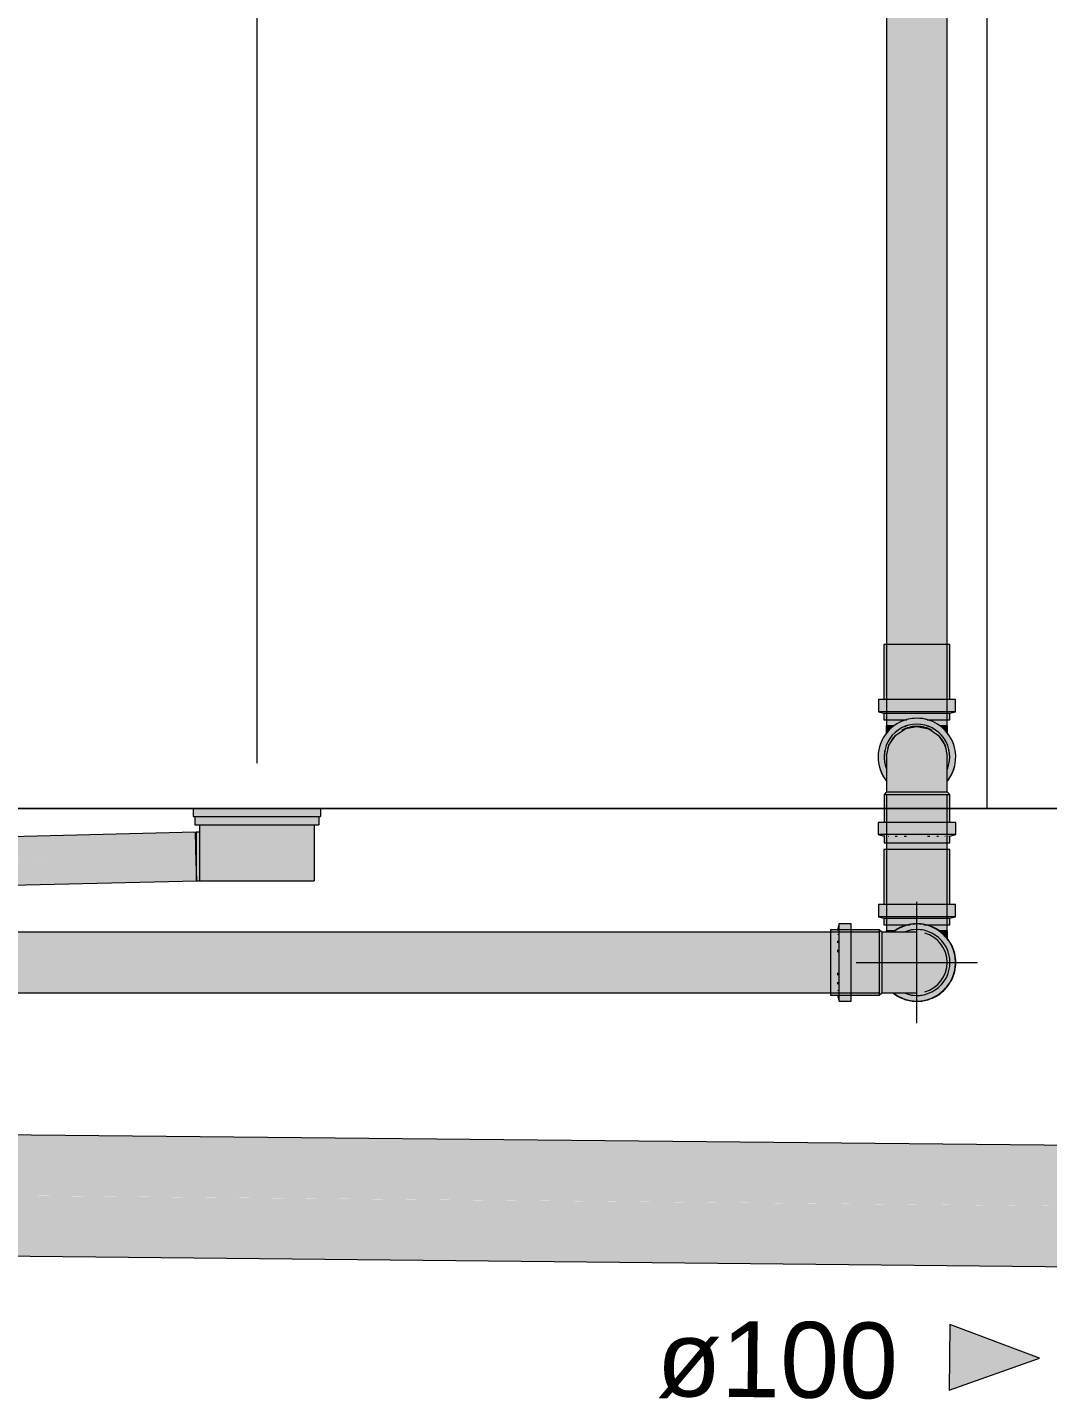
# Model space of a CAD drawing. Header units: metres. Extents: x 42.1 to 94.3, y -3.4 to 61.2.
# Drawn here: x 68.803 to 69.644, y -0.487 to 0.644 of the extents above; entities that cross this region are included whole.
import ezdxf

# ---------------------------------------------------------------- set-up
doc = ezdxf.new("R2010")
doc.units = ezdxf.units.M
for name, color, linetype, lineweight in [('A-ANNO-DIMS', 7, 'Continuous', 5), ('A-ANNO-DIMS-25', 7, 'Continuous', 5), ('A-DETL', 7, 'Continuous', 5), ('AL_VEGETAÇÃO', 7, 'Continuous', 5), ('ARQ-COTA-50', 7, 'Continuous', 5), ('ARQ-ELEV6', 7, 'Continuous', 5), ('ARQ-PAR', 7, 'Continuous', 5), ('ARQ-PIS', 7, 'Continuous', 5), ('ARQ-SAN', 7, 'Continuous', 5), ('P-PIPE', 7, 'Continuous', 5), ('P-PIPE-CNTR', 7, 'Continuous', 5), ('P-PIPE-IDEN', 7, 'Continuous', 5), ('P-SANR-FIXT', 7, 'Continuous', 5)]:
    doc.layers.add(name, color=color, linetype=linetype, lineweight=lineweight)
doc.layers.add('ARQ_1100_BASE_TÉRREO_GARAGEM_dwg', color=7, linetype='Continuous', lineweight=5, true_color=0x767676)
doc.styles.add('Arial', font='arial.ttf', dxfattribs={"height": 0.0625})
doc.dimstyles.new('Diagonal_-_2_5_mm_Arial_-_Preto', dxfattribs={"dimscale": 0.3048, "dimtxt": 0.063766, "dimasz": 0.246063, "dimexe": 0.19685, "dimexo": 0.123031, "dimgap": 0.04101, "dimtad": 1, "dimrnd": 0.01, "dimzin": 0, "dimdsep": 46, "dimtxsty": 'Arial', "dimblk1": 'OBLIQUE', "dimblk2": 'OBLIQUE', "dimsah": 1, "dimcen": 0.09, "dimdle": 0.19685, "dimazin": 0, "dimtfac": 1, "dimtdec": 4, "dimtix": 1, "dimtmove": 0, "dimatfit": 3, "dimfxl": 1, "dimtvp": 1, "dimtolj": 1, "dimtzin": 0, "dimarcsym": 2})

# ---------------------------------------------------------------- blocks, each defined once
blk = doc.blocks.new('ARQ_1100_BASE_TÉRREO_GARAGEM_dwg_arv7p-4197722-DD')
at = {"layer": 'AL_VEGETAÇÃO', "flags": 128}
for points in [[(44.7939, 0), (44.8302, 0), (44.8261, 0), (44.8759, 0), (44.8927, 0), (44.94, 0), (44.9387, 0), (44.9007, 0), (44.8292, 0), (44.8222, 0), (44.8882, 0), (44.8377, 0), (44.7655, 0)], [(44.7577, 0), (44.8056, 0), (44.8009, 0), (44.7659, 0)], [(44.7379, 0), (44.7962, 0), (44.8079, 0), (44.8476, 0), (44.8522, 0), (44.8779, 0), (44.9094, 0), (44.899, 0), (44.8745, 0), (44.7978, 0), (44.7531, 0)], [(44.7603, 0), (44.8487, 0), (44.855, 0), (44.7927, 0)], [(44.7904, 0), (44.834, 0), (44.885, 0), (44.8215, 0), (44.8203, 0), (44.8732, 0), (44.9311, 0), (44.9529, 0), (44.9892, 0), (44.9851, 0), (45.0348, 0), (45.0517, 0), (45.099, 0), (45.0976, 0), (45.0596, 0), (44.9881, 0), (44.9812, 0), (45.0471, 0), (44.9967, 0), (44.9245, 0), (44.9028, 0), (44.8792, 0), (44.8561, 0), (44.7676, 0)], [(45.0273, 0), (44.9827, 0), (44.9872, 0), (45.0351, 0), (45.0305, 0), (44.9954, 0), (44.9593, 0), (44.9488, 0), (44.9079, 0), (44.9126, 0), (44.8601, 0), (44.8321, 0), (44.8869, 0), (44.8892, 0), (44.8483, 0), (44.8204, 0), (44.8833, 0), (44.9417, 0), (44.9651, 0), (44.9744, 0), (44.9394, 0), (44.9231, 0), (44.9675, 0), (45.0258, 0), (45.0374, 0), (45.0772, 0), (45.0817, 0), (45.1075, 0), (45.139, 0), (45.1285, 0), (45.104, 0)], [(44.9501, 0), (44.9334, 0), (44.8237, 0)], [(44.9334, 0), (44.9147, 0), (44.8526, 0)], [(44.8823, 0), (44.9558, 0), (44.8788, 0)], [(44.9293, 0), (45.0028, 0), (44.9258, 0)], [(44.9558, 0), (45.0071, 0), (45.0165, 0)], [(45.0028, 0), (45.0541, 0), (45.0635, 0)], [(45.1619, 0), (45.1453, 0), (45.0356, 0)], [(45.1453, 0), (45.1266, 0), (45.0644, 0)], [(45.4348, 0), (45.3527, 0), (45.3285, 0), (45.2028, 0), (45.0868, 0)], [(45.2592, 0), (45.2892, 0), (45.2721, 0), (45.2006, 0), (45.2182, 0), (45.1896, 0), (45.1168, 0), (45.1469, 0), (45.1788, 0), (45.1901, 0), (45.122, 0), (45.0951, 0), (45.1165, 0), (45.1849, 0), (45.2311, 0), (45.3441, 0), (45.3847, 0), (45.4298, 0), (45.3988, 0), (45.4507, 0), (45.4845, 0), (45.4826, 0), (45.4216, 0), (45.4555, 0), (45.5168, 0), (45.5189, 0), (45.4747, 0), (45.3981, 0), (45.3722, 0), (45.39, 0), (45.3295, 0)], [(45.1527, 0), (45.2429, 0), (45.2755, 0)], [(45.5508, 0), (45.4977, 0), (45.4541, 0), (45.3913, 0), (45.1882, 0)], [(45.3599, 0), (45.2899, 0), (45.2184, 0)], [(45.2429, 0), (45.3128, 0), (45.3844, 0)], [(45.2492, 0), (45.3394, 0), (45.372, 0)], [(45.4379, 0), (45.3679, 0), (45.2963, 0)], [(45.4501, 0), (45.3599, 0), (45.3272, 0)], [(45.3394, 0), (45.4093, 0), (45.4809, 0)], [(45.3419, 0), (45.4977, 0), (45.6716, 0)], [(45.528, 0), (45.4379, 0), (45.4052, 0)], [(45.4928, 0), (45.662, 0), (45.9277, 0)], [(45.6781, 0), (45.6302, 0), (45.6349, 0), (45.6699, 0)], [(45.6979, 0), (45.6396, 0), (45.6279, 0), (45.5882, 0), (45.5836, 0), (45.5578, 0), (45.5264, 0), (45.5368, 0), (45.5613, 0), (45.638, 0), (45.6827, 0)], [(45.5317, 0), (45.7296, 0), (46.039, 0)], [(45.691, 0), (45.6413, 0), (45.6244, 0), (45.5771, 0), (45.5784, 0), (45.6164, 0), (45.6879, 0)], [(45.6949, 0), (45.629, 0), (45.6794, 0)], [(45.7095, 0), (45.6583, 0), (45.6489, 0)]]:
    blk.add_lwpolyline(points, dxfattribs=at)
for points in [[(45.0743, 0), (45.0297, 0), (45.0343, 0), (45.0821, 0), (45.0775, 0), (45.0424, 0), (45.0063, 0), (44.9958, 0), (44.9549, 0), (44.9596, 0), (44.9071, 0), (44.8791, 0), (44.9339, 0), (44.9363, 0), (44.8953, 0), (44.8674, 0), (44.9303, 0), (44.9887, 0), (45.0121, 0), (45.0214, 0), (44.9864, 0), (44.9701, 0), (45.0145, 0), (45.0728, 0), (45.0845, 0), (45.1242, 0), (45.1288, 0), (45.1545, 0), (45.186, 0), (45.1755, 0), (45.151, 0)], [(45.201, 0), (45.1969, 0), (45.2467, 0), (45.2635, 0), (45.3108, 0), (45.3095, 0), (45.2715, 0), (45.2, 0), (45.193, 0), (45.259, 0), (45.2085, 0), (45.1363, 0), (45.1146, 0), (45.091, 0), (45.0679, 0), (44.9795, 0), (44.9721, 0), (45.0605, 0), (45.0668, 0), (45.0046, 0), (44.9871, 0), (44.9423, 0), (44.9138, 0), (45.0022, 0), (45.0458, 0), (45.0968, 0), (45.0334, 0), (45.0322, 0), (45.0851, 0), (45.143, 0), (45.1647, 0)], [(45.2586, 0), (45.2181, 0), (45.1729, 0), (45.204, 0), (45.152, 0), (45.1183, 0), (45.1201, 0), (45.1811, 0), (45.1472, 0), (45.0859, 0), (45.0839, 0), (45.1281, 0), (45.2046, 0), (45.2306, 0), (45.2128, 0), (45.2732, 0), (45.3436, 0), (45.3136, 0), (45.3307, 0), (45.4022, 0), (45.3846, 0), (45.4131, 0), (45.486, 0), (45.4559, 0), (45.424, 0), (45.4127, 0), (45.4807, 0), (45.5077, 0), (45.4862, 0), (45.4179, 0), (45.3716, 0)], [(45.4221, 0), (45.4626, 0), (45.5078, 0), (45.4768, 0), (45.5287, 0), (45.5625, 0), (45.5606, 0), (45.4996, 0), (45.5335, 0), (45.5948, 0), (45.5969, 0), (45.5527, 0), (45.4761, 0), (45.4502, 0), (45.468, 0), (45.4075, 0), (45.3372, 0), (45.3672, 0), (45.3501, 0), (45.2786, 0), (45.2961, 0), (45.2676, 0), (45.1947, 0), (45.2248, 0), (45.2568, 0), (45.2681, 0), (45.2, 0), (45.1731, 0), (45.1945, 0), (45.2629, 0), (45.3091, 0)], [(45.3551, 0), (45.3146, 0), (45.2694, 0), (45.3004, 0), (45.2485, 0), (45.2147, 0), (45.2166, 0), (45.2776, 0), (45.2437, 0), (45.1824, 0), (45.1804, 0), (45.2246, 0), (45.3011, 0), (45.327, 0), (45.3092, 0), (45.3697, 0), (45.44, 0), (45.41, 0), (45.4271, 0), (45.4986, 0), (45.4811, 0), (45.5096, 0), (45.5825, 0), (45.5524, 0), (45.5205, 0), (45.5092, 0), (45.5772, 0), (45.6041, 0), (45.5827, 0), (45.5144, 0), (45.4681, 0)], [(45.4739, 0), (45.486, 0), (45.4919, 0), (45.4928, 0), (45.4731, 0), (45.4487, 0), (45.4346, 0), (45.416, 0), (45.4087, 0), (45.4306, 0), (45.4541, 0)]]:
    blk.add_lwpolyline(points, close=True, dxfattribs=at)
blk = doc.blocks.new('ARQ_1100_BASE_TÉRREO_GARAGEM_dwg_CHUVEIRO-4197728-DD')
at = {"layer": 'ARQ-SAN'}
for p, q in [((44.9009, 0), (45.066, 0)), ((44.9142, 0), (45.0527, 0)), ((44.9713, 0), (44.9956, 0))]:
    blk.add_line(p, q, dxfattribs=at)
at = {"layer": 'ARQ-SAN', "flags": 128}
blk.add_lwpolyline([(44.9081, 0), (44.9053, 0), (44.8617, 0), (44.8582, 0), (44.9081, 0)], dxfattribs=at)
blk.add_lwpolyline([(45.1087, 0), (45.0588, 0), (45.0616, 0), (45.1052, 0)], close=True, dxfattribs=at)
blk = doc.blocks.new('ARQ_1100_BASE_TÉRREO_GARAGEM_dwg-4178582-DD')
at = {"lineweight": 5}
for p, q in [((46.4261, 0), (44.1806, 0)), ((46.4261, 0), (44.1806, 0)), ((46.4261, 0), (44.1806, 0)), ((46.4261, 0), (44.1806, 0)), ((46.4261, 0), (44.1806, 0)), ((46.4261, 0), (44.1806, 0)), ((46.3296, 0), (44.5296, 0)), ((46.3296, 0), (44.5296, 0)), ((46.3296, 0), (44.5296, 0))]:
    blk.add_line(p, q, dxfattribs=at)
at = {"layer": 'ARQ-COTA-50'}
blk.add_line((42.2099, 0), (46.4257, 0), dxfattribs=at)
at = {"layer": 'ARQ-COTA-50', "flags": 128}
blk.add_lwpolyline([(46.4257, 0), (44.0826, 0), (42.2099, 0)], dxfattribs=at)
at = {"layer": 'ARQ-ELEV6'}
for p, q in [((45.0158, 0), (44.0158, 0)), ((44.0158, 0), (45.0158, 0)), ((44.0158, 0), (45.0158, 0))]:
    blk.add_line(p, q, dxfattribs=at)
at = {"layer": 'ARQ-PAR'}
for p, q in [((42.2099, 0), (46.4257, 0)), ((43.6658, 0), (45.5858, 0)), ((46.4257, 0), (44.0826, 0)), ((45.5858, 0), (44.0858, 0)), ((44.931, 0), (44.228, 0)), ((44.228, 0), (44.931, 0)), ((45.0158, 0), (46.4257, 0)), ((45.5858, 0), (45.0158, 0)), ((45.5011, 0), (45.036, 0)), ((45.036, 0), (45.5011, 0)), ((45.5858, 0), (45.4858, 0)), ((45.5858, 0), (45.5545, 0)), ((45.5545, 0), (45.7999, 0)), ((46.4257, 0), (45.5858, 0))]:
    blk.add_line(p, q, dxfattribs=at)
at = {"layer": 'ARQ-PAR', "flags": 128}
blk.add_lwpolyline([(46.4257, 0), (42.4658, 0)], close=True, dxfattribs=at)
for points in [[(43.4208, 0), (44.0858, 0), (45.5858, 0)], [(45.8858, 0), (45.7858, 0), (45.5858, 0), (43.6658, 0)]]:
    blk.add_lwpolyline(points, dxfattribs=at)
at = {"layer": 'ARQ-PIS'}
for p, q in [((42.2099, 0), (46.4257, 0)), ((46.4263, 0), (44.5358, 0))]:
    blk.add_line(p, q, dxfattribs=at)
for name, p in [('ARQ_1100_BASE_TÉRREO_GARAGEM_dwg_arv7p-4197722-DD', (-0.0228, 0)), ('ARQ_1100_BASE_TÉRREO_GARAGEM_dwg_arv7p-4197722-DD', (0, 0)), ('ARQ_1100_BASE_TÉRREO_GARAGEM_dwg_arv7p-4197722-DD', (0, 0)), ('ARQ_1100_BASE_TÉRREO_GARAGEM_dwg_CHUVEIRO-4197728-DD', (0, 0))]:
    blk.add_blockref(name, p)
blk = doc.blocks.new('Ralo Quadrado Montado com Prolongador - Caixas e Ralos - Esgoto - MEP - Tigre - Com Prolongador - Branco c_ grelha branca - 100x53x40-702031-DD')
at = {"layer": 'P-SANR-FIXT', "true_color": 0xe6e6e6}
for points in [[(45.026, -0.0135), (45.0345, -0.0135), (45.0345, -0.0065), (44.9324, -0.0065), (44.9324, -0.0135), (45.0095, -0.0135)], [(44.9339, -0.0595), (44.9361, -0.0595), (44.9361, -0.0195), (44.9335, -0.0195), (44.9337, -0.0495), (44.9336, -0.0536), (44.9335, -0.0537), (44.9337, -0.0595), (44.9338, -0.0595)], [(44.9361, -0.0595), (45.0309, -0.0595), (45.0309, -0.0135), (44.9361, -0.0135), (44.9361, -0.0595)]]:
    blk.add_hatch(color=254, dxfattribs=at).paths.add_polyline_path(points)
at = {"layer": 'P-SANR-FIXT'}
for p, q in [((44.9324, -0.0065), (44.9324, -0.0135)), ((45.0345, -0.0065), (45.0345, -0.0135)), ((44.9324, -0.0135), (45.0345, -0.0135)), ((44.9361, -0.0195), (44.9335, -0.0195)), ((44.9335, -0.0195), (44.9335, -0.0447)), ((44.9361, -0.0135), (44.9361, -0.0595)), ((45.0309, -0.0135), (45.0309, -0.0595)), ((44.9335, -0.0447), (44.9335, -0.0495)), ((44.9335, -0.0495), (44.9335, -0.0536)), ((44.9335, -0.0536), (44.9335, -0.0568)), ((44.9335, -0.0568), (44.9335, -0.0588)), ((44.9335, -0.0588), (44.9335, -0.0595)), ((44.9335, -0.0595), (44.9361, -0.0595)), ((44.9361, -0.0595), (45.0309, -0.0595))]:
    blk.add_line(p, q, dxfattribs=at)
blk = doc.blocks.new('Porta Grelha - Caixas e Ralos - Esgoto - MEP - Tigre1 - Porta Grelha Quadrado p_ Grelha Quadrada Branca - 100mm-2715202-DD')
at = {"layer": 'P-SANR-FIXT', "true_color": 0xe6e6e6}
blk.add_hatch(color=254, dxfattribs=at).paths.add_polyline_path([(44.9334, -0.0065), (45.036, -0.0065), (45.036, 0), (44.931, 0), (44.931, -0.0065), (44.933, -0.0065)])
at = {"layer": 'P-SANR-FIXT'}
for p, q in [((45.036, 0), (44.931, 0)), ((44.931, 0), (44.931, -0.0045)), ((44.931, -0.0045), (44.931, -0.0065)), ((44.931, -0.0065), (45.036, -0.0065)), ((45.036, 0), (45.036, -0.0045)), ((45.036, -0.0045), (45.036, -0.0065))]:
    blk.add_line(p, q, dxfattribs=at)
blk = doc.blocks.new('Joelho 45_90 - Serie Normal - Esgoto - MEP - Tigre - Standard-V52-DD')
at = {"layer": 'P-PIPE', "true_color": 0xf5ebeb}
h = blk.add_hatch(color=7, dxfattribs=at)
h.paths.add_polyline_path([(45.4566, -0.127), (45.4623, -0.127), (45.4623, -0.1), (45.4566, -0.1), (45.4566, -0.1212)])
h.paths.add_polyline_path([(45.4966, -0.127), (45.4966, -0.1004), (45.4736, -0.1004), (45.4736, -0.127), (45.4871, -0.127)])
for points in [[(45.4623, -0.127), (45.4636, -0.127), (45.4634, -0.0961), (45.4623, -0.1011), (45.4623, -0.1113), (45.4623, -0.1167), (45.4623, -0.1259)], [(45.4706, -0.127), (45.4736, -0.127), (45.4736, -0.095), (45.4636, -0.0955), (45.4636, -0.127)], [(45.4966, -0.127), (45.4988, -0.127), (45.4988, -0.1024), (45.4966, -0.1004), (45.4966, -0.1236)], [(45.5028, -0.127), (45.5528, -0.127), (45.5516, -0.1196), (45.5491, -0.114), (45.545, -0.1089), (45.5402, -0.1053), (45.5342, -0.1028), (45.5278, -0.102), (45.5035, -0.1022), (45.5018, -0.1024), (45.5018, -0.127), (45.5022, -0.127)], [(45.4636, -0.1585), (45.4636, -0.127), (45.4623, -0.127), (45.4624, -0.154), (45.4634, -0.1579)], [(45.4736, -0.159), (45.4736, -0.127), (45.4636, -0.127), (45.4636, -0.1585), (45.4706, -0.1588)], [(45.4966, -0.1536), (45.4988, -0.1516), (45.4988, -0.127), (45.4966, -0.127), (45.4966, -0.1531)], [(45.5278, -0.152), (45.5342, -0.1511), (45.5403, -0.1486), (45.5456, -0.1445), (45.5498, -0.1386), (45.5519, -0.1334), (45.5528, -0.127), (45.5018, -0.127), (45.5018, -0.1516), (45.5135, -0.152), (45.5262, -0.152)]]:
    blk.add_hatch(color=7, dxfattribs=at).paths.add_polyline_path(points)
h = blk.add_hatch(color=7, dxfattribs=at)
h.paths.add_polyline_path([(45.5018, -0.127), (45.5018, -0.1038), (45.4988, -0.1038), (45.4988, -0.127), (45.5006, -0.127)])
h.paths.add_polyline_path([(45.4988, -0.1038), (45.5018, -0.1036), (45.5018, -0.1024), (45.4988, -0.1024), (45.4988, -0.1038)])
h = blk.add_hatch(color=7, dxfattribs=at)
h.paths.add_polyline_path([(45.4566, -0.154), (45.4624, -0.1539), (45.4623, -0.1529), (45.4623, -0.1427), (45.4623, -0.1373), (45.4623, -0.127), (45.4566, -0.127), (45.4566, -0.1536)])
h.paths.add_polyline_path([(45.4736, -0.1538), (45.4966, -0.1536), (45.4966, -0.127), (45.4736, -0.127), (45.4736, -0.1536)])
h = blk.add_hatch(color=7, dxfattribs=at)
h.paths.add_polyline_path([(45.4988, -0.1516), (45.5018, -0.1516), (45.5018, -0.1501), (45.4988, -0.1504), (45.4988, -0.1516)])
h.paths.add_polyline_path([(45.5018, -0.1486), (45.5018, -0.127), (45.4988, -0.127), (45.4988, -0.1486), (45.5018, -0.1486)])
h.paths.add_polyline_path([(45.4988, -0.1501), (45.5018, -0.1501), (45.5018, -0.1486), (45.4988, -0.1488)])
h.paths.add_polyline_path([(45.5001, -0.1458), (45.5001, -0.1458), (45.5006, -0.1458)])
at = {"layer": 'P-PIPE'}
for p, q in [((45.4966, -0.1), (45.4566, -0.1)), ((45.4566, -0.1), (45.4566, -0.127)), ((45.4636, -0.095), (45.4623, -0.1)), ((45.4623, -0.1), (45.4623, -0.1006)), ((45.4736, -0.095), (45.4636, -0.095)), ((45.4636, -0.127), (45.4636, -0.095)), ((45.4736, -0.127), (45.4736, -0.095)), ((45.4988, -0.102), (45.4966, -0.1)), ((45.4966, -0.1), (45.4966, -0.127)), ((45.4623, -0.1036), (45.4623, -0.1039)), ((45.4623, -0.109), (45.4623, -0.1107)), ((45.5018, -0.102), (45.4988, -0.102)), ((45.4988, -0.102), (45.4988, -0.127)), ((45.4623, -0.1165), (45.4623, -0.1185)), ((45.4566, -0.127), (45.4566, -0.154)), ((45.4623, -0.1354), (45.4623, -0.1374)), ((45.4636, -0.159), (45.4636, -0.127)), ((45.4736, -0.159), (45.4736, -0.127)), ((45.4966, -0.127), (45.4966, -0.154)), ((45.4988, -0.127), (45.4988, -0.152)), ((45.4623, -0.1433), (45.4623, -0.1449)), ((45.4566, -0.154), (45.4966, -0.154)), ((45.4623, -0.15), (45.4623, -0.1504)), ((45.4623, -0.1536), (45.4623, -0.154)), ((45.4623, -0.154), (45.4636, -0.159)), ((45.4966, -0.154), (45.4988, -0.152)), ((45.4988, -0.152), (45.5018, -0.152)), ((45.4636, -0.159), (45.4736, -0.159))]:
    blk.add_line(p, q, dxfattribs=at)
at = {"layer": 'P-PIPE', "flags": 128}
for points in [[(45.5278, -0.102), (45.5278, -0.102), (45.5277, -0.102), (45.5276, -0.102), (45.5274, -0.102), (45.5273, -0.102), (45.527, -0.102), (45.5268, -0.102), (45.5265, -0.102), (45.5261, -0.102), (45.5257, -0.102), (45.5253, -0.102), (45.5248, -0.102), (45.5243, -0.102), (45.5238, -0.102), (45.5232, -0.102), (45.5226, -0.102), (45.522, -0.102), (45.5213, -0.102), (45.5206, -0.102), (45.5199, -0.102), (45.5191, -0.102), (45.5183, -0.102), (45.5175, -0.102), (45.5167, -0.102), (45.5158, -0.102), (45.5149, -0.102), (45.514, -0.102), (45.5131, -0.102), (45.5122, -0.102), (45.5112, -0.102), (45.5102, -0.102), (45.5092, -0.102), (45.5082, -0.102), (45.5072, -0.102), (45.5062, -0.102), (45.5052, -0.102), (45.5041, -0.102), (45.5031, -0.102), (45.5021, -0.102), (45.5018, -0.102)], [(45.5018, -0.152), (45.5028, -0.152), (45.5039, -0.152), (45.5049, -0.152), (45.5059, -0.152), (45.5069, -0.152), (45.508, -0.152), (45.509, -0.152), (45.51, -0.152), (45.5109, -0.152), (45.5119, -0.152), (45.5128, -0.152), (45.5138, -0.152), (45.5147, -0.152), (45.5156, -0.152), (45.5165, -0.152), (45.5173, -0.152), (45.5181, -0.152), (45.5189, -0.152), (45.5197, -0.152), (45.5204, -0.152), (45.5211, -0.152), (45.5218, -0.152), (45.5225, -0.152), (45.5231, -0.152), (45.5237, -0.152), (45.5242, -0.152), (45.5247, -0.152), (45.5252, -0.152), (45.5256, -0.152), (45.526, -0.152), (45.5264, -0.152), (45.5267, -0.152), (45.527, -0.152), (45.5272, -0.152), (45.5274, -0.152), (45.5276, -0.152), (45.5277, -0.152), (45.5277, -0.152), (45.5278, -0.152), (45.5278, -0.152)]]:
    blk.add_lwpolyline(points, dxfattribs=at)
at = {"layer": 'P-PIPE'}
for start, end in [(360, 75), (0, 75), (285, 360), (285, 0)]:
    blk.add_arc((45.5278, -0.127), 0.025, start, end, dxfattribs=at)
blk = doc.blocks.new('Luva Simples para Conexão - Serie Normal - Esgoto - MEP - Tigre - Standard-V53-DD')
at = {"layer": 'P-PIPE', "true_color": 0xf5ebeb}
for points in [[(45.555, -0.127), (45.5596, -0.127), (45.5577, -0.1161), (45.5519, -0.1064), (45.5437, -0.0994), (45.5325, -0.0957), (45.5217, -0.0959), (45.5119, -0.0994), (45.5088, -0.102), (45.5181, -0.1018), (45.5213, -0.1006), (45.5285, -0.0999), (45.5351, -0.1008), (45.5419, -0.1038), (45.547, -0.1077), (45.5516, -0.114), (45.5542, -0.1207), (45.5543, -0.1216)], [(45.5278, -0.1542), (45.5348, -0.1532), (45.5419, -0.1501), (45.547, -0.1462), (45.5514, -0.1404), (45.5542, -0.1332), (45.555, -0.127), (45.554, -0.1199), (45.5509, -0.1128), (45.5465, -0.1073), (45.5414, -0.1034), (45.534, -0.1006), (45.5275, -0.0998), (45.52, -0.101), (45.5178, -0.1021), (45.5216, -0.1021), (45.5291, -0.1021), (45.5348, -0.1031), (45.5403, -0.1053), (45.5456, -0.1095), (45.5498, -0.1153), (45.5519, -0.1205), (45.5528, -0.1271), (45.5517, -0.134), (45.5494, -0.1395), (45.545, -0.145), (45.5402, -0.1487), (45.5342, -0.1511), (45.5278, -0.152), (45.5181, -0.1521), (45.5213, -0.1533), (45.5278, -0.1542)]]:
    blk.add_hatch(color=7, dxfattribs=at).paths.add_polyline_path(points)
h = blk.add_hatch(color=7, dxfattribs=at)
h.paths.add_polyline_path([(45.5333, -0.1583), (45.5437, -0.1545), (45.5521, -0.1474), (45.5577, -0.1373), (45.5596, -0.127), (45.555, -0.127), (45.554, -0.1341), (45.551, -0.141), (45.5465, -0.1466), (45.5414, -0.1505), (45.5342, -0.1533), (45.5273, -0.1541), (45.52, -0.1529), (45.5175, -0.1519), (45.5119, -0.152), (45.5089, -0.152), (45.5119, -0.1545), (45.523, -0.1583), (45.5325, -0.1583)])
h.paths.add_polyline_path([(45.5278, -0.1583), (45.5278, -0.1583), (45.5278, -0.1564)])
at = {"layer": 'P-PIPE'}
for radius, start, end in [(0.0318, 101.982, 127.5417), (0.0318, 0, 127.1487), (0.0272, 360, 112.5195), (0.0272, 96.6452, 102.0198), (0.0318, 83.3174, 96.6953), (0.0272, 77.975, 83.3533), (0.0318, 41.9789, 78.0272), (0.0272, 36.6457, 42.0216), (0.0318, 23.3132, 36.6911), (0.0272, 17.9767, 23.3538), (0.0318, 0, 18.0241), (0.0318, 232.7692, 0), (0.0272, 247.5086, 360), (0.0272, 336.6462, 342.0233), (0.0318, 341.9759, 0), (0.0272, 317.9784, 323.3543), (0.0318, 323.3089, 336.6868), (0.0318, 232.3139, 258.018), (0.0272, 257.9802, 263.3548), (0.0272, 276.6467, 282.025), (0.0318, 281.9728, 318.0211), (0.0318, 263.3047, 276.6826)]:
    blk.add_arc((45.5278, -0.127), radius, start, end, dxfattribs=at)
blk = doc.blocks.new('Joelho 45_90 - Serie Normal - Esgoto - MEP - Tigre - Standard-V54-DD')
at = {"layer": 'P-PIPE', "true_color": 0xf5ebeb}
for points in [[(45.5058, -0.101), (45.5101, -0.1008), (45.5174, -0.0968), (45.5216, -0.0958), (45.5028, -0.0958), (45.5028, -0.101), (45.5042, -0.101)], [(45.5028, -0.1023), (45.5088, -0.1016), (45.5098, -0.101), (45.5028, -0.101), (45.5028, -0.102)], [(45.5493, -0.101), (45.5528, -0.101), (45.5528, -0.0958), (45.5343, -0.096), (45.5365, -0.0965), (45.5392, -0.0972), (45.5459, -0.101), (45.5492, -0.101)], [(45.5528, -0.1076), (45.5528, -0.101), (45.5459, -0.101), (45.5488, -0.103), (45.5528, -0.1076)]]:
    blk.add_hatch(color=7, dxfattribs=at).paths.add_polyline_path(points)
h = blk.add_hatch(color=7, dxfattribs=at)
h.paths.add_polyline_path([(45.5278, -0.159), (45.5278, -0.1583), (45.5239, -0.1583), (45.5278, -0.159)])
h.paths.add_polyline_path([(45.5207, -0.1577), (45.5142, -0.1555), (45.5171, -0.1571), (45.52, -0.1576)])
h.paths.add_polyline_path([(45.5106, -0.1535), (45.5084, -0.152), (45.5084, -0.1522), (45.5098, -0.153)])
h.paths.add_polyline_path([(45.508, -0.102), (45.5088, -0.102), (45.5098, -0.1009), (45.508, -0.102)])
h.paths.add_polyline_path([(45.5134, -0.0989), (45.52, -0.0964), (45.5168, -0.0969), (45.5142, -0.0984)])
h.paths.add_polyline_path([(45.5239, -0.0957), (45.5278, -0.0957), (45.5278, -0.095), (45.5239, -0.0957)])
h = blk.add_hatch(color=7, dxfattribs=at)
h.paths.add_polyline_path([(45.5278, -0.159), (45.5316, -0.1583), (45.5278, -0.1583)])
h.paths.add_polyline_path([(45.5348, -0.1577), (45.5387, -0.157), (45.5414, -0.1554), (45.5365, -0.1571)])
h.paths.add_polyline_path([(45.5325, -0.1538), (45.5325, -0.1536), (45.5309, -0.1538)])
h.paths.add_polyline_path([(45.5449, -0.1535), (45.5488, -0.151), (45.5507, -0.1486), (45.545, -0.1534)])
h.paths.add_polyline_path([(45.553, -0.146), (45.5556, -0.1426), (45.5568, -0.1393), (45.5533, -0.1453)])
h.paths.add_polyline_path([(45.5479, -0.1451), (45.5489, -0.144), (45.5481, -0.1447), (45.5479, -0.145)])
h.paths.add_polyline_path([(45.5525, -0.1377), (45.5534, -0.1357), (45.553, -0.1365), (45.5527, -0.1373)])
h.paths.add_polyline_path([(45.5579, -0.1362), (45.5593, -0.1325), (45.5593, -0.1286), (45.5585, -0.1332)])
h.paths.add_polyline_path([(45.5593, -0.1254), (45.5591, -0.1208), (45.5579, -0.1177), (45.5587, -0.1223)])
h.paths.add_polyline_path([(45.5535, -0.1186), (45.5529, -0.117), (45.5533, -0.1182)])
h.paths.add_polyline_path([(45.5568, -0.1147), (45.5555, -0.111), (45.553, -0.108), (45.5565, -0.114)])
h.paths.add_polyline_path([(45.5494, -0.1109), (45.5481, -0.1091), (45.5487, -0.1099)])
h.paths.add_polyline_path([(45.5509, -0.1055), (45.5479, -0.1022), (45.5459, -0.1013), (45.5507, -0.1053)])
h.paths.add_polyline_path([(45.5334, -0.1005), (45.5325, -0.1002), (45.5331, -0.1005), (45.5333, -0.1005)])
h.paths.add_polyline_path([(45.5421, -0.0989), (45.5382, -0.0968), (45.5351, -0.0963), (45.5414, -0.0986)])
h.paths.add_polyline_path([(45.5278, -0.0957), (45.5316, -0.0957), (45.5278, -0.095), (45.5278, -0.0957)])
at = {"layer": 'P-PIPE'}
for p, q in [((45.5028, -0.0958), (45.5028, -0.101)), ((45.5028, -0.101), (45.5097, -0.101)), ((45.5097, -0.101), (45.5028, -0.101)), ((45.5458, -0.101), (45.5528, -0.101)), ((45.5528, -0.101), (45.5458, -0.101)), ((45.5528, -0.101), (45.5528, -0.0958))]:
    blk.add_line(p, q, dxfattribs=at)
at = {"layer": 'P-PIPE', "flags": 128}
for points in [[(45.5028, -0.1023), (45.5028, -0.1013), (45.5028, -0.101)], [(45.5528, -0.101), (45.5528, -0.102), (45.5528, -0.1031), (45.5528, -0.1041), (45.5528, -0.1051), (45.5528, -0.1061), (45.5528, -0.1072), (45.5528, -0.1076)]]:
    blk.add_lwpolyline(points, dxfattribs=at)
at = {"layer": 'P-PIPE'}
for start, end in [(122.9259, 128.2496), (113.3132, 126.6911), (102.9259, 117.0842), (90, 108.0241), (90, 97.0842), (71.9759, 90), (82.9259, 90), (62.9259, 77.0842), (53.3089, 66.6868), (42.9259, 57.0842), (11.9728, 48.0211), (22.9259, 37.0842), (2.9259, 17.0842), (353.3047, 6.6826), (311.9697, 348.018), (342.9259, 357.0842), (322.9259, 337.0842), (231.6456, 237.0641), (233.3217, 246.6996), (242.9057, 257.0741), (251.9863, 270), (270, 288.0137), (282.9158, 297.0842), (293.3004, 306.6783), (302.9259, 317.0842), (262.9057, 270), (270, 277.0842)]:
    blk.add_arc((45.5278, -0.127), 0.032, start, end, dxfattribs=at)
blk = doc.blocks.new('Luva Simples para Conexão - Serie Normal - Esgoto - MEP - Tigre - Standard-V55-DD')
at = {"layer": 'P-PIPE', "true_color": 0xf5ebeb}
for points in [[(45.5195, -0.0792), (45.5278, -0.0792), (45.5278, -0.0338), (45.5006, -0.0338), (45.5006, -0.0792), (45.5169, -0.0792)], [(45.5529, -0.0792), (45.555, -0.0792), (45.555, -0.0338), (45.5278, -0.0338), (45.5278, -0.0792), (45.5519, -0.0792)], [(45.5213, -0.0893), (45.5278, -0.0893), (45.5278, -0.0792), (45.496, -0.0792), (45.4965, -0.0893), (45.5207, -0.0893)], [(45.5348, -0.0893), (45.5591, -0.0893), (45.5596, -0.0792), (45.5278, -0.0792), (45.5278, -0.0893), (45.5346, -0.0893)], [(45.5076, -0.0905), (45.5278, -0.0905), (45.5278, -0.0893), (45.4971, -0.0894), (45.5015, -0.0905), (45.5073, -0.0905)], [(45.5213, -0.0958), (45.5239, -0.0957), (45.5278, -0.095), (45.5278, -0.0905), (45.501, -0.0907), (45.5006, -0.0958), (45.5207, -0.0958)], [(45.536, -0.0905), (45.5553, -0.0903), (45.5585, -0.0893), (45.5278, -0.0893), (45.5278, -0.0905), (45.5348, -0.0905)], [(45.5549, -0.0958), (45.555, -0.0958), (45.5546, -0.0905), (45.5278, -0.0907), (45.5278, -0.095), (45.5336, -0.0958), (45.5546, -0.0958)]]:
    blk.add_hatch(color=7, dxfattribs=at).paths.add_polyline_path(points)
at = {"layer": 'P-PIPE'}
for p, q in [((45.5006, -0.0338), (45.5006, -0.0792)), ((45.5278, -0.0338), (45.5006, -0.0338)), ((45.555, -0.0338), (45.5278, -0.0338)), ((45.555, -0.0792), (45.555, -0.0338)), ((45.496, -0.0792), (45.496, -0.0893)), ((45.5278, -0.0792), (45.496, -0.0792)), ((45.5596, -0.0792), (45.5278, -0.0792)), ((45.5596, -0.0893), (45.5596, -0.0792)), ((45.496, -0.0893), (45.5006, -0.0905)), ((45.5278, -0.0893), (45.496, -0.0893)), ((45.5006, -0.0905), (45.5006, -0.0958)), ((45.5006, -0.0905), (45.5278, -0.0905)), ((45.5596, -0.0893), (45.5278, -0.0893)), ((45.5278, -0.0905), (45.555, -0.0905)), ((45.555, -0.0905), (45.5596, -0.0893)), ((45.555, -0.0958), (45.555, -0.0905)), ((45.5006, -0.0958), (45.5219, -0.0958)), ((45.5336, -0.0958), (45.555, -0.0958))]:
    blk.add_line(p, q, dxfattribs=at)
blk = doc.blocks.new('Joelho 45_90 - Serie Normal - Esgoto - MEP - Tigre - Standard-4221881-DD')
at = {"layer": 'P-PIPE', "true_color": 0xf5ebeb}
for points in [[(45.52, 0.0168), (45.5278, 0.0168), (45.5278, 0.0678), (45.5207, 0.0667), (45.5145, 0.0638), (45.5093, 0.0594), (45.5057, 0.0543), (45.5035, 0.0486), (45.5028, 0.0423), (45.5029, 0.0198), (45.5032, 0.0168), (45.5192, 0.0168)], [(45.5363, 0.0168), (45.5524, 0.0168), (45.5528, 0.0281), (45.5525, 0.0452), (45.5518, 0.0494), (45.5494, 0.0553), (45.5451, 0.0607), (45.5396, 0.0647), (45.5342, 0.0669), (45.5278, 0.0678), (45.5278, 0.0168), (45.5348, 0.0168)], [(45.5107, 0.0116), (45.5278, 0.0116), (45.5278, 0.0138), (45.5032, 0.0138), (45.5012, 0.0116), (45.5104, 0.0116)], [(45.5481, 0.0116), (45.5544, 0.0116), (45.5524, 0.0138), (45.5278, 0.0138), (45.5278, 0.0116), (45.5477, 0.0116)], [(45.5278, -0.0214), (45.5278, -0.0114), (45.4958, -0.0114), (45.4963, -0.0214), (45.5258, -0.0214)], [(45.5104, -0.0227), (45.5278, -0.0227), (45.5278, -0.0214), (45.4969, -0.0216), (45.5019, -0.0227), (45.5101, -0.0227)], [(45.5537, -0.0214), (45.5593, -0.0214), (45.5598, -0.0114), (45.5278, -0.0114), (45.5278, -0.0214), (45.5529, -0.0214)], [(45.5361, -0.0227), (45.5552, -0.0225), (45.5587, -0.0214), (45.5278, -0.0214), (45.5278, -0.0227), (45.5361, -0.0227)]]:
    blk.add_hatch(color=7, dxfattribs=at).paths.add_polyline_path(points)
h = blk.add_hatch(color=7, dxfattribs=at)
h.paths.add_polyline_path([(45.5008, -0.0284), (45.5278, -0.0284), (45.5278, -0.0227), (45.5015, -0.0227), (45.5012, -0.0227), (45.5008, -0.0227)])
h.paths.add_polyline_path([(45.5051, -0.0114), (45.5278, -0.0114), (45.5278, 0.0116), (45.5012, 0.0116), (45.5012, -0.0114), (45.5044, -0.0114)])
h = blk.add_hatch(color=7, dxfattribs=at)
h.paths.add_polyline_path([(45.5214, 0.0138), (45.5278, 0.0138), (45.5278, 0.0168), (45.5046, 0.0168), (45.5046, 0.0138), (45.5213, 0.0138)])
h.paths.add_polyline_path([(45.5046, 0.0138), (45.5046, 0.0138), (45.5044, 0.0168), (45.5032, 0.0168), (45.5032, 0.0138), (45.5044, 0.0138)])
h = blk.add_hatch(color=7, dxfattribs=at)
h.paths.add_polyline_path([(45.548, 0.0138), (45.5494, 0.0138), (45.5494, 0.0168), (45.5278, 0.0168), (45.5279, 0.0138), (45.5472, 0.0138)])
h.paths.add_polyline_path([(45.5494, 0.0138), (45.5524, 0.0138), (45.5524, 0.0168), (45.5494, 0.0168), (45.5494, 0.0155)])
h = blk.add_hatch(color=7, dxfattribs=at)
h.paths.add_polyline_path([(45.5548, -0.0284), (45.5547, -0.0226), (45.5537, -0.0227), (45.5435, -0.0227), (45.5382, -0.0227), (45.5278, -0.0227), (45.5278, -0.0284), (45.5544, -0.0284)])
h.paths.add_polyline_path([(45.5486, -0.0114), (45.5546, -0.0114), (45.5544, 0.0116), (45.5278, 0.0116), (45.5278, -0.0114), (45.5483, -0.0114)])
at = {"layer": 'P-PIPE'}
for p, q in [((45.5028, 0.0428), (45.5028, 0.0423)), ((45.5028, 0.0428), (45.5028, 0.0428)), ((45.5528, 0.0423), (45.5528, 0.0428)), ((45.5528, 0.0428), (45.5528, 0.0428)), ((45.5028, 0.0138), (45.5008, 0.0116)), ((45.5008, 0.0116), (45.5008, -0.0114)), ((45.5008, 0.0116), (45.5278, 0.0116)), ((45.5028, 0.0168), (45.5028, 0.0138)), ((45.5028, 0.0138), (45.5278, 0.0138)), ((45.5278, 0.0138), (45.5528, 0.0138)), ((45.5278, 0.0116), (45.5548, 0.0116)), ((45.5528, 0.0138), (45.5528, 0.0168)), ((45.5548, 0.0116), (45.5528, 0.0138)), ((45.5548, -0.0114), (45.5548, 0.0116)), ((45.4958, -0.0114), (45.4958, -0.0214)), ((45.5278, -0.0114), (45.4958, -0.0114)), ((45.4958, -0.0214), (45.5008, -0.0227)), ((45.5278, -0.0214), (45.4958, -0.0214)), ((45.5008, -0.0223), (45.5008, -0.0284)), ((45.5598, -0.0114), (45.5278, -0.0114)), ((45.5598, -0.0214), (45.5278, -0.0214)), ((45.5548, -0.0227), (45.5598, -0.0214)), ((45.5548, -0.0284), (45.5548, -0.0226)), ((45.5598, -0.0214), (45.5598, -0.0114)), ((45.5008, -0.0227), (45.5012, -0.0227)), ((45.5008, -0.0284), (45.5278, -0.0284)), ((45.5044, -0.0227), (45.5047, -0.0227)), ((45.5098, -0.0227), (45.5115, -0.0227)), ((45.5173, -0.0227), (45.5193, -0.0227)), ((45.5278, -0.0284), (45.5548, -0.0284)), ((45.5365, -0.0227), (45.5383, -0.0227)), ((45.5441, -0.0227), (45.5457, -0.0227)), ((45.5508, -0.0227), (45.5512, -0.0227)), ((45.5541, -0.0227), (45.5548, -0.0227))]:
    blk.add_line(p, q, dxfattribs=at)
at = {"layer": 'P-PIPE', "flags": 128}
for points in [[(45.5028, 0.0428), (45.5047, 0.0524), (45.5103, 0.0606), (45.5186, 0.066), (45.5278, 0.0678)], [(45.5278, 0.0678), (45.5375, 0.0658), (45.5456, 0.0603), (45.551, 0.052), (45.5528, 0.0428)], [(45.5028, 0.0428), (45.5028, 0.0408), (45.5028, 0.0352), (45.5028, 0.0269), (45.5028, 0.017), (45.5028, 0.0168)], [(45.5528, 0.0168), (45.5528, 0.0266), (45.5528, 0.0351), (45.5528, 0.0407), (45.5528, 0.0428), (45.5528, 0.0428)]]:
    blk.add_lwpolyline(points, dxfattribs=at)
at = {"layer": 'P-PIPE'}
for major_axis, start_param, end_param in [((0.025, 0), 2.356194, 2.879793), ((0.025, 0), 2.356194, 2.879793), ((-0.025, 0), 4.712389, 5.235988), ((0.025, 0), 1.570796, 2.094395), ((0.025, 0), 1.047198, 1.570796), ((0.025, 0), 1.047198, 1.570796), ((0.025, 0), 0.261799, 0.785398), ((0.025, 0), 0.261799, 0.785398)]:
    blk.add_ellipse((45.5278, 0.0428), major_axis=major_axis, ratio=0.99995, start_param=start_param, end_param=end_param, dxfattribs=at)
blk = doc.blocks.new('Joelho 45_90 - Serie Normal - Esgoto - MEP - Tigre - Standard-4221826-DD')
at = {"layer": 'P-PIPE', "true_color": 0xf5ebeb}
h = blk.add_hatch(color=7, dxfattribs=at)
h.paths.add_polyline_path([(45.5028, 0.0229), (45.5028, 0.0233), (45.5028, 0.0229)])
h.paths.add_polyline_path([(45.5001, 0.0264), (45.4964, 0.0363), (45.4969, 0.0341), (45.5, 0.0265)])
h.paths.add_polyline_path([(45.4963, 0.0481), (45.4972, 0.0516), (45.4965, 0.0492)])
h.paths.add_polyline_path([(45.4963, 0.037), (45.4962, 0.0472), (45.4958, 0.0423), (45.4963, 0.037)])
h.paths.add_polyline_path([(45.5072, 0.067), (45.5145, 0.0714), (45.5101, 0.069), (45.5074, 0.0672)])
h.paths.add_polyline_path([(45.501, 0.0596), (45.5061, 0.066), (45.5042, 0.0638), (45.501, 0.0596)])
for points in [[(45.5028, 0.0233), (45.5026, 0.0334), (45.5016, 0.0359), (45.5008, 0.0432), (45.5017, 0.0496), (45.5044, 0.0561), (45.5095, 0.0623), (45.5153, 0.0664), (45.5215, 0.0688), (45.5278, 0.0696), (45.5278, 0.0745), (45.5167, 0.0725), (45.5071, 0.0669), (45.5001, 0.0585), (45.4963, 0.0481), (45.4965, 0.0364), (45.5006, 0.0259), (45.5028, 0.0233)], [(45.5028, 0.0681), (45.5088, 0.0681), (45.5128, 0.0706), (45.5168, 0.0726), (45.5185, 0.0733), (45.5028, 0.0733), (45.5028, 0.0725)], [(45.5028, 0.062), (45.5065, 0.0663), (45.5074, 0.0672), (45.5088, 0.0681), (45.5028, 0.0681), (45.5028, 0.0628)], [(45.5528, 0.0233), (45.5555, 0.0265), (45.5593, 0.037), (45.5593, 0.0481), (45.5555, 0.0585), (45.5483, 0.067), (45.5387, 0.0726), (45.5278, 0.0745), (45.5278, 0.0696), (45.5349, 0.0686), (45.5418, 0.0656), (45.547, 0.0615), (45.5516, 0.0551), (45.5539, 0.0491), (45.5547, 0.0419), (45.5539, 0.0356), (45.5527, 0.0328), (45.5528, 0.0276), (45.5528, 0.0235)], [(45.5528, 0.0681), (45.5528, 0.0733), (45.5371, 0.073), (45.5389, 0.0725), (45.5455, 0.069), (45.5467, 0.0681), (45.5528, 0.0681)], [(45.5528, 0.062), (45.5528, 0.0681), (45.5467, 0.0681), (45.5494, 0.066), (45.5512, 0.0641), (45.5528, 0.062)], [(45.5539, 0.0356), (45.5542, 0.0378), (45.554, 0.0369)]]:
    blk.add_hatch(color=7, dxfattribs=at).paths.add_polyline_path(points)
h = blk.add_hatch(color=7, dxfattribs=at)
h.paths.add_polyline_path([(45.5029, 0.0328), (45.5029, 0.0368), (45.5029, 0.0441), (45.5038, 0.0496), (45.5068, 0.0561), (45.5104, 0.0607), (45.5159, 0.0647), (45.5213, 0.0669), (45.5278, 0.0678), (45.5351, 0.0666), (45.5409, 0.064), (45.5459, 0.0599), (45.5498, 0.0543), (45.552, 0.049), (45.5528, 0.0422), (45.553, 0.0336), (45.5539, 0.0356), (45.5547, 0.0429), (45.5539, 0.0496), (45.5509, 0.0564), (45.5469, 0.0617), (45.5403, 0.0664), (45.5344, 0.0687), (45.5273, 0.0695), (45.52, 0.0683), (45.5137, 0.0656), (45.5087, 0.0617), (45.504, 0.0553), (45.5016, 0.0492), (45.5008, 0.0421), (45.5018, 0.0352), (45.5028, 0.033)])
h.paths.add_polyline_path([(45.5012, 0.0428), (45.5012, 0.0428), (45.5012, 0.0435)])
h = blk.add_hatch(color=7, dxfattribs=at)
h.paths.add_polyline_path([(45.5555, 0.0264), (45.5587, 0.0341), (45.5587, 0.0353), (45.5555, 0.0265)])
h.paths.add_polyline_path([(45.5593, 0.0481), (45.5587, 0.0507), (45.5574, 0.0533), (45.5593, 0.0481)])
h.paths.add_polyline_path([(45.5593, 0.037), (45.5598, 0.0425), (45.5593, 0.0472), (45.5593, 0.0378)])
h.paths.add_polyline_path([(45.5483, 0.067), (45.5432, 0.0704), (45.5411, 0.0712), (45.5481, 0.0671)])
h.paths.add_polyline_path([(45.5546, 0.0596), (45.5491, 0.0663), (45.5489, 0.0663), (45.5529, 0.0616)])
h.paths.add_polyline_path([(45.5387, 0.0726), (45.5342, 0.0736), (45.5365, 0.073), (45.5371, 0.0729)])
h = blk.add_hatch(color=7, dxfattribs=at)
h.paths.add_polyline_path([(45.5541, 0.0371), (45.5544, 0.0378), (45.5542, 0.0378)])
h.paths.add_polyline_path([(45.5456, 0.0626), (45.5447, 0.0634), (45.5455, 0.0628)])
at = {"layer": 'P-PIPE'}
for p, q in [((45.5028, 0.0733), (45.5028, 0.0681)), ((45.5028, 0.0681), (45.5087, 0.0681)), ((45.5087, 0.0681), (45.5028, 0.0681)), ((45.5469, 0.0681), (45.5528, 0.0681)), ((45.5528, 0.0681), (45.5469, 0.0681)), ((45.5528, 0.0681), (45.5528, 0.0733)), ((45.5528, 0.0681), (45.5528, 0.062)), ((45.4958, 0.0425), (45.4958, 0.0424)), ((45.5008, 0.0426), (45.5008, 0.0422)), ((45.5548, 0.0422), (45.5548, 0.0426)), ((45.5598, 0.0424), (45.5598, 0.0425))]:
    blk.add_line(p, q, dxfattribs=at)
at = {"layer": 'P-PIPE', "flags": 128}
blk.add_lwpolyline([(45.5028, 0.062), (45.5028, 0.0679), (45.5028, 0.0681)], dxfattribs=at)
at = {"layer": 'P-PIPE'}
for centre, major_axis, start_param, end_param in [((45.5278, 0.0426), (0.027, 0), 1.570796, 3.518036), ((45.5278, 0.0425), (0.032, 0), 1.570796, 2.443461), ((45.5278, 0.0425), (0.027, 0), 1.893606, 1.963384), ((45.5278, 0.0424), (0.032, 0), 1.64153, 1.832596), ((45.5278, 0.0425), (0.032, 0), 5.634529, 7.853982), ((45.5278, 0.0426), (0.027, 0), 5.906742, 7.853982), ((45.5278, 0.0424), (0.032, 0), 1.308997, 1.500063), ((45.5278, 0.0425), (0.027, 0), 1.178209, 1.242633), ((45.5278, 0.0425), (0.032, 0), 2.448893, 3.797644), ((45.5278, 0.0424), (0.032, 0), 2.617994, 2.879793), ((45.5278, 0.0424), (0.032, 0), 2.356194, 2.572076), ((45.5278, 0.0425), (0.027, 0), 2.223284, 2.296436), ((45.5278, 0.0425), (0.027, 0), 0.845156, 0.918308), ((45.5278, 0.0424), (0.032, 0), 0.569517, 0.785398), ((45.5278, 0.0424), (0.032, 0), 0.261799, 0.523599), ((45.5278, 0.0425), (0.027, 0), 2.932996, 3.1164), ((45.5278, 0.0425), (0.027, 0), 0.025192, 0.208596), ((45.5278, 0.0424), (0.032, 0), 3.403392, 3.661956), ((45.5278, 0.0425), (0.027, 0), 3.166141, 3.352657), ((45.5278, 0.0425), (0.027, 0), 6.072121, 6.258637), ((45.5278, 0.0424), (0.032, 0), 5.762821, 6.021386), ((45.5278, 0.0424), (0.032, 0), 3.665191, 3.804916), ((45.5278, 0.0424), (0.032, 0), 5.627656, 5.759587)]:
    blk.add_ellipse(centre, major_axis=major_axis, ratio=0.99995, start_param=start_param, end_param=end_param, dxfattribs=at)
blk = doc.blocks.new('Luva Simples para Conexão - Serie Normal - Esgoto - MEP - Tigre - Standard-V56-DD')
at = {"layer": 'P-PIPE', "true_color": 0xf5ebeb}
for points in [[(45.5153, 0.0899), (45.5278, 0.0899), (45.5278, 0.1353), (45.5006, 0.1353), (45.5006, 0.0899), (45.5153, 0.0899)], [(45.5386, 0.0899), (45.555, 0.0899), (45.555, 0.1353), (45.5278, 0.1353), (45.5278, 0.0899), (45.5365, 0.0899)], [(45.4965, 0.0798), (45.5278, 0.0798), (45.5278, 0.0899), (45.496, 0.0899)], [(45.5085, 0.0786), (45.5278, 0.0786), (45.5278, 0.0798), (45.4971, 0.0797), (45.5015, 0.0786), (45.5076, 0.0786)], [(45.5348, 0.0798), (45.5591, 0.0798), (45.5596, 0.0899), (45.5278, 0.0899), (45.5278, 0.0798), (45.5343, 0.0798)], [(45.5455, 0.0786), (45.5553, 0.0788), (45.5585, 0.0798), (45.5278, 0.0798), (45.5278, 0.0786), (45.5455, 0.0786)], [(45.5006, 0.0733), (45.5216, 0.0736), (45.5278, 0.0745), (45.5278, 0.0786), (45.501, 0.0786)], [(45.5361, 0.0733), (45.555, 0.0733), (45.5546, 0.0786), (45.5278, 0.0786), (45.5278, 0.0745), (45.536, 0.0733)]]:
    blk.add_hatch(color=7, dxfattribs=at).paths.add_polyline_path(points)
at = {"layer": 'P-PIPE'}
for p, q in [((45.5006, 0.1353), (45.5006, 0.0899)), ((45.5278, 0.1353), (45.5006, 0.1353)), ((45.555, 0.1353), (45.5278, 0.1353)), ((45.555, 0.0899), (45.555, 0.1353)), ((45.496, 0.0899), (45.496, 0.0798)), ((45.5278, 0.0899), (45.496, 0.0899)), ((45.496, 0.0798), (45.5006, 0.0786)), ((45.5278, 0.0798), (45.496, 0.0798)), ((45.5596, 0.0899), (45.5278, 0.0899)), ((45.5596, 0.0798), (45.5278, 0.0798)), ((45.555, 0.0786), (45.5596, 0.0798)), ((45.5596, 0.0798), (45.5596, 0.0899)), ((45.5006, 0.0786), (45.5006, 0.0733)), ((45.5006, 0.0786), (45.5278, 0.0786)), ((45.5006, 0.0733), (45.5194, 0.0733)), ((45.5278, 0.0786), (45.555, 0.0786)), ((45.5361, 0.0733), (45.555, 0.0733)), ((45.555, 0.0733), (45.555, 0.0786))]:
    blk.add_line(p, q, dxfattribs=at)
blk = doc.blocks.new('DIMBLOCK16-DD')
at = {"layer": 'A-ANNO-DIMS-25'}
for p, q in [((70.2312, 0.51), (70.2312, -0.06)), ((70.2312, 0.45), (69.9223, 0.45)), ((70.2312, 0.45), (70.2912, 0.45)), ((70.2312, 0), (66.9883, 0)), ((70.2312, 0), (70.2912, 0))]:
    blk.add_line(p, q, dxfattribs=at)
at = {"layer": 'A-ANNO-DIMS-25', "lineweight": 20}
for p, q in [((70.2312, 0.45), (70.1937, 0.4875)), ((70.2312, 0.45), (70.2687, 0.4125)), ((70.2312, 0), (70.1937, 0.0375)), ((70.2312, 0), (70.2687, -0.0375))]:
    blk.add_line(p, q, dxfattribs=at)
at = {"layer": 'A-ANNO-DIMS-25', "color": 0, "insert": (70.1375, 0.1406), "char_height": 0.0625, "width": 0.202482, "attachment_point": 1, "rotation": 90, "line_spacing_factor": 0.941778, "style": 'Arial'}
blk.add_mtext('0,45', dxfattribs=at)
blk = doc.blocks.new('_Oblique')
at = {"color": 0, "linetype": 'ByBlock', "lineweight": -2}
blk.add_line((-0.5, -0.5), (0.5, 0.5), dxfattribs=at)
blk = doc.blocks.new('DIMBLOCK17-DD')
at = {"layer": 'A-ANNO-DIMS-25'}
for p, q in [((68.181, 1.0136), (68.181, 1.0736)), ((68.9917, 1.0136), (68.9917, 1.0736)), ((69.0517, 1.0136), (68.181, 1.0136)), ((68.181, 1.0136), (68.181, 0.0375)), ((68.9917, 1.0136), (68.9917, 0.0375))]:
    blk.add_line(p, q, dxfattribs=at)
at = {"layer": 'A-ANNO-DIMS-25', "lineweight": 20}
for p, q in [((68.181, 1.0136), (68.2185, 1.0511)), ((68.9917, 1.0136), (69.0292, 1.0511)), ((68.181, 1.0136), (68.1435, 0.9761)), ((68.9917, 1.0136), (68.9542, 0.9761))]:
    blk.add_line(p, q, dxfattribs=at)
at = {"layer": 'A-ANNO-DIMS-25', "color": 0, "insert": (68.502, 1.1073), "char_height": 0.0625, "width": 0.202482, "attachment_point": 1, "line_spacing_factor": 0.941778, "style": 'Arial'}
blk.add_mtext('0,81', dxfattribs=at)
blk = doc.blocks.new('Anotacao_Tuboseta - Fluxo 1-2612753-DD')
at = {"layer": 'P-PIPE-IDEN'}
blk.add_hatch(color=256, dxfattribs=at).paths.add_polyline_path([(43.6717, -0.1475), (43.6726, -0.0935), (43.7464, -0.1218)])
for p, q in [((43.6726, -0.0935), (43.6717, -0.1475)), ((43.7464, -0.1218), (43.6726, -0.0935)), ((43.6717, -0.1475), (43.7464, -0.1218))]:
    blk.add_line(p, q, dxfattribs=at)

msp = doc.modelspace()

# ---------------------------------------------------------------- hatches: boundary and pattern name
at = {"layer": 'P-PIPE', "true_color": 0x400080}
for points in [[(69.511, 0.1353), (69.536, 0.1353), (69.536, 5.07), (69.511, 5.07), (69.511, 0.2124)], [(69.543, 0.1353), (69.561, 0.1353), (69.561, 5.07), (69.536, 5.07), (69.5361, 0.1353), (69.5425, 0.1353)], [(69.5295, -0.0338), (69.536, -0.0338), (69.536, -0.0284), (69.511, -0.0284), (69.511, -0.0338), (69.529, -0.0338)], [(69.543, -0.0338), (69.561, -0.0338), (69.561, -0.0284), (69.536, -0.0284), (69.536, -0.0338), (69.543, -0.0338)], [(69.38, -0.127), (69.4648, -0.127), (69.4648, -0.102), (68.6692, -0.102), (68.6692, -0.127), (69.1165, -0.127)], [(69.38, -0.152), (69.4648, -0.1519), (69.4648, -0.127), (68.6692, -0.127), (68.6692, -0.152), (69.1165, -0.152)]]:
    msp.add_hatch(color=196, dxfattribs=at).paths.add_polyline_path(points)
at = {"layer": 'P-PIPE', "true_color": 0x804000}
for points in [[(68.252, -0.0566), (68.9417, -0.0395), (68.9412, -0.0195), (68.252, -0.0367), (68.252, -0.0564)], [(68.252, -0.0766), (68.9417, -0.0595), (68.9419, -0.0536), (68.942, -0.0536), (68.9416, -0.0395), (68.252, -0.0567), (68.252, -0.0763)], [(70.4339, -0.3356), (70.4339, -0.2856), (68.6572, -0.2679), (68.6568, -0.3178), (70.0759, -0.332)], [(70.4339, -0.3856), (70.4339, -0.3356), (68.6567, -0.3179), (68.6562, -0.3678), (69.907, -0.3803)]]:
    msp.add_hatch(color=36, dxfattribs=at).paths.add_polyline_path(points)

# ---------------------------------------------------------------- linework, layer by layer
at = {"layer": 'A-DETL', "color": 8, "true_color": 0x808080}
msp.add_line((69.594, 0), (69.594, 3.7), dxfattribs=at)
at = {"layer": 'P-PIPE'}
for p, q in [((69.511, 5.0955), (69.511, 0.0733)), ((69.561, 0.0733), (69.561, 5.0955)), ((69.511, 0.0116), (69.511, -0.0958)), ((69.561, -0.0958), (69.561, 0.0116)), ((68.9412, -0.0195), (68.2334, -0.037)), ((68.9418, -0.0447), (68.9412, -0.0195)), ((68.9419, -0.0495), (68.9418, -0.0447)), ((68.942, -0.0536), (68.9419, -0.0495)), ((68.9421, -0.0568), (68.942, -0.0536)), ((68.2344, -0.077), (68.9422, -0.0595)), ((68.9422, -0.0588), (68.9421, -0.0568)), ((68.9422, -0.0595), (68.9422, -0.0588)), ((69.5048, -0.102), (68.6072, -0.102)), ((68.6072, -0.152), (69.5048, -0.152)), ((70.4339, -0.2856), (68.6058, -0.2673)), ((68.6048, -0.3673), (70.4339, -0.3856))]:
    msp.add_line(p, q, dxfattribs=at)
at = {"layer": 'P-PIPE-CNTR'}
for p, q in [((69.536, -0.177), (69.536, -0.077)), ((69.486, -0.127), (69.586, -0.127))]:
    msp.add_line(p, q, dxfattribs=at)

# ---------------------------------------------------------------- block references
at = {"layer": 'ARQ_1100_BASE_TÉRREO_GARAGEM_dwg', "color": 7}
msp.add_blockref('ARQ_1100_BASE_TÉRREO_GARAGEM_dwg-4178582-DD', (24.0082, 0), dxfattribs=at)
at = {"layer": 'P-PIPE'}
for name in ['Luva Simples para Conexão - Serie Normal - Esgoto - MEP - Tigre - Standard-V56-DD', 'Joelho 45_90 - Serie Normal - Esgoto - MEP - Tigre - Standard-4221826-DD', 'Joelho 45_90 - Serie Normal - Esgoto - MEP - Tigre - Standard-4221881-DD', 'Luva Simples para Conexão - Serie Normal - Esgoto - MEP - Tigre - Standard-V55-DD', 'Joelho 45_90 - Serie Normal - Esgoto - MEP - Tigre - Standard-V52-DD', 'Joelho 45_90 - Serie Normal - Esgoto - MEP - Tigre - Standard-V54-DD', 'Luva Simples para Conexão - Serie Normal - Esgoto - MEP - Tigre - Standard-V53-DD']:
    msp.add_blockref(name, (24.0082, 0), dxfattribs=at)
at = {"layer": 'P-PIPE-IDEN', "rotation": 0.4641066741529214}
msp.add_blockref('Anotacao_Tuboseta - Fluxo 1-2612753-DD', (25.8911, -0.6859), dxfattribs=at)
at = {"layer": 'P-SANR-FIXT'}
for name in ['Porta Grelha - Caixas e Ralos - Esgoto - MEP - Tigre1 - Porta Grelha Quadrado p_ Grelha Quadrada Branca - 100mm-2715202-DD', 'Ralo Quadrado Montado com Prolongador - Caixas e Ralos - Esgoto - MEP - Tigre - Com Prolongador - Branco c_ grelha branca - 100x53x40-702031-DD']:
    msp.add_blockref(name, (24.0082, 0), dxfattribs=at)

# ---------------------------------------------------------------- texts
at = {"layer": 'P-PIPE-IDEN', "insert": (69.3217, -0.4222), "char_height": 0.0625, "width": 0.238502, "attachment_point": 1, "rotation": 359.4271, "style": 'Arial'}
msp.add_mtext('ø100', dxfattribs=at)

# ---------------------------------------------------------------- dimensions: what is measured, and where the dimension line sits
at = {"layer": 'A-ANNO-DIMS'}
dim = msp.add_linear_dim(base=(68.181, 1.0136), p1=(68.9917, 0), p2=(68.181, 0), dimstyle='Diagonal_-_2_5_mm_Arial_-_Preto', override={"dimpost": '<>', "dimfxl": 0.810721}, dxfattribs=at)
dim.commit()
dim.dimension.update_dxf_attribs({"geometry": 'DIMBLOCK17-DD', "text_midpoint": (68.5863, 1.058)})
dim = msp.add_linear_dim(base=(70.2312, 0), p1=(69.8848, 0.45), p2=(66.9508, 0), angle=90, dimstyle='Diagonal_-_2_5_mm_Arial_-_Preto', override={"dimpost": '<>', "dimfxl": 2.968305}, dxfattribs=at)
dim.commit()
dim.dimension.update_dxf_attribs({"geometry": 'DIMBLOCK16-DD', "text_midpoint": (70.1867, 0.225)})

doc.saveas('drawing.dxf')
